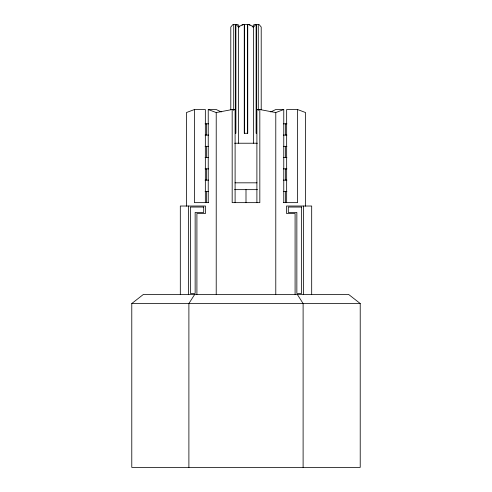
<?xml version="1.0" encoding="UTF-8"?>
<svg xmlns="http://www.w3.org/2000/svg" width="492" height="492" viewBox="0 0 492 492"><rect width="100%" height="100%" fill="white"/><g stroke="black" fill="none" stroke-linecap="round" stroke-linejoin="round"><path stroke-width="0.74" d="M194.697 294.419L188.891 303.521L188.891 467.4M252.267 27.042L253.946 24.6L259.173 24.6L261.209 27.042L261.209 109.593M253.608 143.227L253.608 27.042L255.643 24.6M131.782 303.521L143.4 294.419L348.6 294.419L360.218 303.521L360.218 467.4L131.782 467.4L131.782 303.521L360.218 303.521M241.972 25.412L243.091 24.6M238.392 143.227L238.392 27.042L242.47 24.6L249.53 24.6L253.608 27.042M270.735 111.955L275.766 109.538L283.767 109.538L283.767 202.649M205.342 202.649L205.342 109.538L194.408 109.538L186.425 112.557L186.425 206.173M256.898 202.649L256.898 109.538L259.825 109.538L275.784 112.557L283.767 109.538M233.626 109.894L235.102 109.538L235.102 202.649M208.233 202.649L208.233 109.538L216.216 112.557L232.175 109.538L235.102 109.538M208.233 109.538L216.234 109.538L221.265 111.955M305.575 206.173L305.575 112.557L297.592 109.538L286.658 109.538L286.658 202.649M205.09 123.818L208.682 123.818M283.318 123.818L286.91 123.818M205.09 135.079L208.682 135.079M283.318 135.079L286.91 135.079M234.592 143.227L257.408 143.227M205.09 146.339L208.682 146.339M283.318 146.339L286.91 146.339M205.09 157.6L208.682 157.6M283.318 157.6L286.91 157.6M205.09 168.867L208.682 168.867M283.318 168.867L286.91 168.867M205.09 180.127L208.682 180.127M283.318 180.127L286.91 180.127M234.998 182.827L257.002 182.827M234.567 189.648L257.433 189.648M205.09 191.388L208.682 191.388M283.318 191.388L286.91 191.388M208.682 202.649L194.408 202.649L194.408 109.538M283.318 202.649L297.592 202.649L297.592 109.538M256.898 109.538L258.374 109.894M248.909 24.6L250.028 25.412M236.357 24.6L238.392 27.042M239.733 27.042L238.054 24.6L232.827 24.6L230.791 27.042L230.791 109.593M297.303 294.419L303.109 303.521L303.109 467.4M311.688 294.419L311.688 206.025L286.529 206.025L286.529 213.485L295.089 213.485L295.089 294.419M303.386 206.025L303.386 294.419M285.465 123.818L285.465 135.079M285.465 146.339L285.465 157.6M285.465 168.867L285.465 180.127M285.465 191.388L285.465 202.649M275.784 112.557L275.784 294.419M259.825 109.538L259.825 202.649L232.175 202.649L232.175 109.538M258.275 24.6L258.275 110.313M256.541 24.6L256.541 133.277M256.111 24.6L256.111 133.277M247.734 24.6L247.734 133.277L244.266 133.277L244.266 24.6M247.427 24.6L247.427 133.277M246 189.648L246 202.649M244.573 24.6L244.573 133.277M235.889 24.6L235.889 133.277M235.459 24.6L235.459 133.277M233.725 24.6L233.725 110.313M216.216 112.557L216.216 294.419M206.535 123.818L206.535 135.079M206.535 146.339L206.535 157.6M206.535 168.867L206.535 180.127M206.535 191.388L206.535 202.649M196.911 294.419L196.911 213.485L205.472 213.485L205.472 206.025L180.312 206.025L180.312 294.419M188.614 206.025L188.614 294.419M203.7 207.046L190.379 207.046L190.379 293.398L195.146 293.398L195.146 212.464L203.7 212.464L203.7 207.046M301.621 207.046L288.3 207.046L288.3 212.464L296.854 212.464L296.854 293.398L301.621 293.398L301.621 207.046"/></g></svg>
